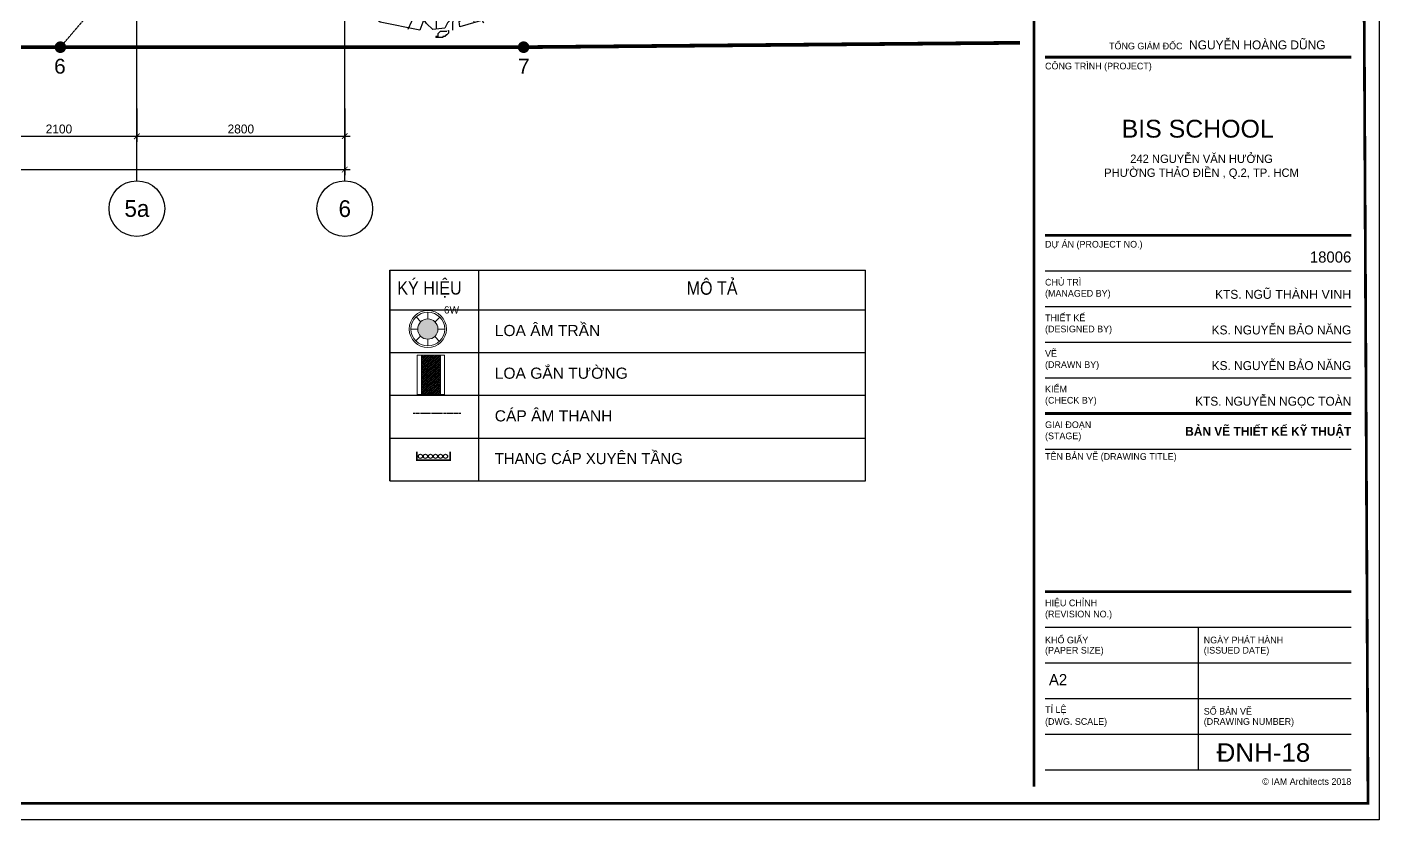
# Model space of a CAD drawing. Header units: inches. Extents: x 1721084 to 1854744, y 225101 to 488646.
# Drawn here: x 1836521 to 1854744, y 351101 to 361781 of the extents above; entities that cross this region are included whole.
import ezdxf
from ezdxf.enums import TextEntityAlignment as Align
from ezdxf.xclip import XClip

# ---------------------------------------------------------------- set-up
doc = ezdxf.new("R2010")
doc.units = ezdxf.units.IN
doc.header["$MEASUREMENT"] = 0
doc.header["$XCLIPFRAME"] = 0
for name, pattern in [('CAP NUOC TANG 24$0$CENTER', [50.8, 31.75, -6.35, 6.35, -6.35]), ('X-PL-GF$0$X-GRID-T1$0$CENTER2', [1.125, 0.75, -0.125, 0.125, -0.125]), ('X-PL-GF$0$X-PL-GF$0$DASHDOTX2', [2, 1, -0.5, 0, -0.5]), ('X-PL-GF$0$X-PL-GF$0$DASHED', [0.75, 0.5, -0.25])]:
    doc.linetypes.add(name, pattern=pattern)
for name, color, linetype in [('0-Khungten', 255, 'Continuous'), ('A-ANNO-DIM 100', 252, 'Continuous'), ('I.A.M TITLEBLOCK - A2 -H$0$A-TBLK-TEXT', 250, 'Continuous'), ('PCCC', 11, 'Continuous'), ('TEXT', 9, 'Continuous'), ('X-PL-GF$0$X-GRID-T1$0$A-ANNO-DIM 75', 2, 'Continuous'), ('X-PL-GF$0$X-GRID-T1$0$A-GRID', 9, 'X-PL-GF$0$X-GRID-T1$0$CENTER2'), ('X-PL-GF$0$X-GRID-T1$0$A-GRID-SYMB', 5, 'Continuous'), ('X-PL-GF$0$X-PL-GF$0$A-LAND-TREE', 250, 'Continuous'), ('X-PL-GF$0$X-PL-GF$0$A-XREF', 250, 'Continuous'), ('X-PL-GF$0$X-PL-GF$0$B-RanhHienTrang', 250, 'Continuous')]:
    doc.layers.add(name, color=color, linetype=linetype)
doc.layers.add('Chi tiet TB1', color=6, linetype='Continuous', lineweight=13)
doc.layers.add('THIET BI', color=6, linetype='Continuous', lineweight=15)
doc.layers.add('Vien TB', color=7, linetype='Continuous', lineweight=18, true_color=0x009e00)
doc.layers.add('X-PL-GF$0$X-PL-GF$0$B-SoHieuDiem', color=250, linetype='Continuous', plot=False)
doc.layers.add('X-PL-GF$0$X-PL-GF$0$B-SoHieuDiem1', color=250, linetype='Continuous', plot=False)
doc.styles.add('ARIAL', font='arial.ttf')
doc.styles.add('I.A.M TITLEBLOCK - A2 -H$0$IAM TEXT', font='VAVON_.TTF', dxfattribs={"height": 2})
doc.styles.add('I.A.M TITLEBLOCK - A2 -H$0$TITLE BLOCK', font='arial.ttf')
doc.styles.get("Standard").update_dxf_attribs({"font": 'arial.ttf'})
doc.styles.add('VNCC-text khungdam', font='vhblack.ttf')
doc.styles.add('VNCC-VnAvantH', font='vhavan.ttf')
doc.styles.add('X-PL-GF$0$X-GRID-T1$0$HDUNGARC', font='vn_vni.shx')
doc.styles.add('X-PL-GF$0$X-GRID-T1$0$SYMBTEXT', font='VAVON_.TTF')
doc.styles.add('X-PL-GF$0$X-PL-GF$0$VHELVEB', font='VHELVEB0.TTF')
doc.dimstyles.new('X-PL-GF$0$X-GRID-T1$0$DIM-75', dxfattribs={"dimscale": 75, "dimtxt": 1.6, "dimasz": 1, "dimexe": 1, "dimexo": 1, "dimgap": 0.5, "dimtad": 1, "dimdec": 0, "dimzin": 0, "dimdsep": 46, "dimtxsty": 'X-PL-GF$0$X-GRID-T1$0$HDUNGARC', "dimblk": 'X-PL-GF$0$X-GRID-T1$0$_ArchTick', "dimcen": 2, "dimdle": 1, "dimclrd": 256, "dimclre": 9, "dimclrt": 3, "dimadec": 0, "dimazin": 0, "dimtfac": 1, "dimtdec": 0, "dimtix": 1, "dimtmove": 2, "dimatfit": 2, "dimfxl": 1, "dimtolj": 1, "dimtzin": 0, "dimarcsym": 2})

# ---------------------------------------------------------------- blocks, each defined once
blk = doc.blocks.new('X-PL-GF$0$X-GRID-T1$0$_ArchTick')
at = {"color": 0, "linetype": 'ByBlock', "const_width": 0.15}
blk.add_lwpolyline([(-0.5, -0.48), (0.5, 0.52)], dxfattribs=at)
blk = doc.blocks.new('*D257')
at = {"layer": 'Defpoints', "color": 0, "transparency": 16777216}
for p in [(20700, -3750), (22800, -3750), (22800, -4200)]:
    blk.add_point(p, dxfattribs=at)
at = {"layer": 'X-PL-GF$0$X-GRID-T1$0$A-ANNO-DIM 75', "color": 9, "lineweight": -2, "transparency": 16777216}
for p, q in [((20700, -3825), (20700, -4275)), ((22800, -3825), (22800, -4275))]:
    blk.add_line(p, q, dxfattribs=at)
at = {"layer": 'X-PL-GF$0$X-GRID-T1$0$A-ANNO-DIM 75', "lineweight": -2, "transparency": 16777216}
blk.add_line((20625, -4200), (22875, -4200), dxfattribs=at)
at = {"layer": 'X-PL-GF$0$X-GRID-T1$0$A-ANNO-DIM 75', "lineweight": -2, "transparency": 16777216, "xscale": 75, "yscale": 75, "zscale": 75, "rotation": 180}
blk.add_blockref('X-PL-GF$0$X-GRID-T1$0$_ArchTick', (20700, -4200), dxfattribs=at)
at = {"layer": 'X-PL-GF$0$X-GRID-T1$0$A-ANNO-DIM 75', "lineweight": -2, "transparency": 16777216, "xscale": 75, "yscale": 75, "zscale": 75}
blk.add_blockref('X-PL-GF$0$X-GRID-T1$0$_ArchTick', (22800, -4200), dxfattribs=at)
at = {"layer": 'X-PL-GF$0$X-GRID-T1$0$A-ANNO-DIM 75', "color": 3, "transparency": 16777216, "insert": (21750, -4103), "char_height": 120, "attachment_point": 5, "style": 'X-PL-GF$0$X-GRID-T1$0$HDUNGARC'}
blk.add_mtext('\\A1;2100', dxfattribs=at)
blk = doc.blocks.new('*D258')
at = {"layer": 'Defpoints', "color": 0, "transparency": 16777216}
for p in [(0, -3750), (25600, -3750), (25600, -4650)]:
    blk.add_point(p, dxfattribs=at)
at = {"layer": 'X-PL-GF$0$X-GRID-T1$0$A-ANNO-DIM 75', "color": 9, "lineweight": -2, "transparency": 16777216}
for p, q in [((0, -3825), (0, -4725)), ((25600, -3825), (25600, -4725))]:
    blk.add_line(p, q, dxfattribs=at)
at = {"layer": 'X-PL-GF$0$X-GRID-T1$0$A-ANNO-DIM 75', "lineweight": -2, "transparency": 16777216}
blk.add_line((-75, -4650), (25675, -4650), dxfattribs=at)
at = {"layer": 'X-PL-GF$0$X-GRID-T1$0$A-ANNO-DIM 75', "lineweight": -2, "transparency": 16777216, "xscale": 75, "yscale": 75, "zscale": 75, "rotation": 180}
blk.add_blockref('X-PL-GF$0$X-GRID-T1$0$_ArchTick', (0, -4650), dxfattribs=at)
at = {"layer": 'X-PL-GF$0$X-GRID-T1$0$A-ANNO-DIM 75', "lineweight": -2, "transparency": 16777216, "xscale": 75, "yscale": 75, "zscale": 75}
blk.add_blockref('X-PL-GF$0$X-GRID-T1$0$_ArchTick', (25600, -4650), dxfattribs=at)
at = {"layer": 'X-PL-GF$0$X-GRID-T1$0$A-ANNO-DIM 75', "color": 3, "transparency": 16777216, "insert": (12800, -4553), "char_height": 120, "attachment_point": 5, "style": 'X-PL-GF$0$X-GRID-T1$0$HDUNGARC'}
blk.add_mtext('\\A1;25600', dxfattribs=at)
blk = doc.blocks.new('X-PL-GF$0$X-GRID-T1$0$SYMB-GRID')
blk.add_circle((0, 0), 5)
at = {"color": 2, "style": 'X-PL-GF$0$X-GRID-T1$0$SYMBTEXT', "flags": 4}
blk.add_attdef('NUM', text='', height=3, dxfattribs=at).set_placement((0, 0), align=Align.MIDDLE)
blk = doc.blocks.new('*D269')
at = {"layer": 'Defpoints', "color": 0, "transparency": 16777216}
for p in [(22800, -3750), (25600, -3750), (25600, -4200)]:
    blk.add_point(p, dxfattribs=at)
at = {"layer": 'X-PL-GF$0$X-GRID-T1$0$A-ANNO-DIM 75', "color": 9, "lineweight": -2, "transparency": 16777216}
for p, q in [((22800, -3825), (22800, -4275)), ((25600, -3825), (25600, -4275))]:
    blk.add_line(p, q, dxfattribs=at)
at = {"layer": 'X-PL-GF$0$X-GRID-T1$0$A-ANNO-DIM 75', "lineweight": -2, "transparency": 16777216}
blk.add_line((22725, -4200), (25675, -4200), dxfattribs=at)
at = {"layer": 'X-PL-GF$0$X-GRID-T1$0$A-ANNO-DIM 75', "lineweight": -2, "transparency": 16777216, "xscale": 75, "yscale": 75, "zscale": 75, "rotation": 180}
blk.add_blockref('X-PL-GF$0$X-GRID-T1$0$_ArchTick', (22800, -4200), dxfattribs=at)
at = {"layer": 'X-PL-GF$0$X-GRID-T1$0$A-ANNO-DIM 75', "lineweight": -2, "transparency": 16777216, "xscale": 75, "yscale": 75, "zscale": 75}
blk.add_blockref('X-PL-GF$0$X-GRID-T1$0$_ArchTick', (25600, -4200), dxfattribs=at)
at = {"layer": 'X-PL-GF$0$X-GRID-T1$0$A-ANNO-DIM 75', "color": 3, "transparency": 16777216, "insert": (24200, -4103), "char_height": 120, "attachment_point": 5, "style": 'X-PL-GF$0$X-GRID-T1$0$HDUNGARC'}
blk.add_mtext('\\A1;2800', dxfattribs=at)
blk = doc.blocks.new('X-PL-GF$0$X-PL-GF$0$RANH DAT')
at = {"color": 4, "linetype": 'X-PL-GF$0$X-PL-GF$0$DASHED', "ltscale": 7}
blk.add_line((-17867, -102), (-5126, 14735), dxfattribs=at)
at = {"color": 20, "linetype": 'X-PL-GF$0$X-PL-GF$0$DASHDOTX2', "ltscale": 4, "const_width": 50}
blk.add_lwpolyline([(-11627, -102), (-11627, -102), (0, 0), (992, 14374), (-5111, 14734), (-10634, 15060), (-41580, 16886), (-41828, -102), (-17867, -102), (-11627, -102)], dxfattribs=at)
at = {"layer": 'X-PL-GF$0$X-PL-GF$0$B-SoHieuDiem1', "const_width": 78.4}
for points in [[(-17906, -100, 1), (-17828, -105, 1)], [(-11666, -100, 1), (-11588, -105, 1)]]:
    blk.add_lwpolyline(points, format="xyb", close=True, dxfattribs=at)
at = {"layer": 'X-PL-GF$0$X-PL-GF$0$B-SoHieuDiem', "style": 'X-PL-GF$0$X-PL-GF$0$VHELVEB'}
for s, p in [('6', (-17951, -459)), ('7', (-11702, -459))]:
    blk.add_text(s, height=200, dxfattribs=at).set_placement(p)
blk = doc.blocks.new('X-PL-GF$0$X-PL-GF$0$TREE56')
for p, q in [((-14.3, 1462.1), (12.3, 1808)), ((-303, 1481.1), (-424.5, 1750.9)), ((-409.3, 1674.9), (-238.4, 1747.1)), ((-94.1, 1203.6), (-306.8, 1747.1)), ((-268.8, 1519.1), (-265, 1750.9)), ((-238.4, 1747.1), (92, 1769.9)), ((-44.7, 1469.7), (-113.1, 1792.8)), ((-25.7, 1621.7), (-67.5, 1789)), ((8.5, 1329.1), (217.4, 1735.7)), ((84.4, 1655.9), (145.2, 1785.2)), ((92, 1769.9), (194.6, 1693.9)), ((194.6, 1693.9), (247.8, 1720.5)), ((247.8, 1720.5), (464.3, 1553.3)), ((-634.9, 1680), (-630.9, 1680)), ((-634.9, 1655.7), (-634.9, 1680)), ((-630.9, 1655.7), (-634.9, 1655.7)), ((-618.7, 1716.5), (-630.9, 1708.4)), ((-630.9, 1680), (-630.9, 1708.4)), ((-630.9, 1631.3), (-630.9, 1655.7)), ((-618.7, 1716.5), (-614.7, 1712.5)), ((-614.7, 1712.5), (-610.6, 1712.5)), ((-610.6, 1712.5), (-610.6, 1708.4)), ((-610.6, 1708.4), (-606.5, 1708.4)), ((-606.5, 1708.4), (-602.5, 1704.4)), ((-602.5, 1704.4), (-598.4, 1704.4)), ((-598.4, 1643.5), (-602.5, 1635.4)), ((-598.4, 1704.4), (-598.4, 1700.3)), ((-598.4, 1700.3), (-594.4, 1696.3)), ((-594.4, 1651.6), (-598.4, 1643.5)), ((-594.4, 1696.3), (-590.3, 1696.3)), ((-590.3, 1680), (-594.4, 1676)), ((-594.4, 1676), (-594.4, 1651.6)), ((-590.3, 1696.3), (-590.3, 1680)), ((-576.5, 1625.5), (-409.3, 1674.9)), ((84.4, 1458.3), (84.4, 1655.9)), ((209.8, 1481.1), (304.8, 1709.1)), ((297.2, 1579.9), (376.9, 1644.5)), ((-690.5, 1589.4), (-698.6, 1589.4)), ((-698.6, 1589.4), (-698.6, 1585.3)), ((-666.1, 1585.3), (-698.6, 1585.3)), ((-698, 1462.1), (-648.6, 1572.3)), ((-678.3, 1613.7), (-690.5, 1601.6)), ((-690.5, 1601.6), (-690.5, 1589.4)), ((-645.8, 1613.7), (-678.3, 1613.7)), ((-654, 1589.4), (-666.1, 1589.4)), ((-666.1, 1589.4), (-666.1, 1585.3)), ((-654, 1593.5), (-654, 1589.4)), ((-649.9, 1593.5), (-654, 1593.5)), ((-649.9, 1597.5), (-649.9, 1593.5)), ((-645.8, 1597.5), (-649.9, 1597.5)), ((-648.6, 1572.3), (-595.5, 1545.7)), ((-637.7, 1605.6), (-645.8, 1597.5)), ((-641.8, 1617.8), (-637.7, 1617.8)), ((-637.7, 1617.8), (-637.7, 1605.6)), ((-622.8, 1631.3), (-630.9, 1631.3)), ((-622.8, 1627.3), (-622.8, 1631.3)), ((-610.6, 1627.3), (-622.8, 1627.3)), ((-602.5, 1631.3), (-610.6, 1631.3)), ((-610.6, 1631.3), (-610.6, 1627.3)), ((-602.5, 1635.4), (-602.5, 1631.3)), ((-595.5, 1545.7), (-568.9, 1576.1)), ((-568.9, 1576.1), (-576.5, 1625.5)), ((-538.5, 1511.5), (-557.5, 1606.5)), ((-526.2, 1602.4), (-535.9, 1602.4)), ((-535.9, 1602.4), (-535.9, 1597.5)), ((-497, 1597.5), (-535.9, 1597.5)), ((-511.6, 1631.6), (-526.2, 1617)), ((-526.2, 1617), (-526.2, 1602.4)), ((-472.6, 1631.6), (-511.6, 1631.6)), ((-482.4, 1602.4), (-497, 1602.4)), ((-497, 1602.4), (-497, 1597.5)), ((-477.5, 1607.3), (-482.4, 1607.3)), ((-482.4, 1607.3), (-482.4, 1602.4)), ((-472.6, 1612.1), (-477.5, 1612.1)), ((-477.5, 1612.1), (-477.5, 1607.3)), ((-462.9, 1621.9), (-472.6, 1612.1)), ((-467.8, 1636.5), (-462.9, 1636.5)), ((-462.9, 1636.5), (-462.9, 1621.9)), ((38.9, 1405.1), (-25.7, 1621.7)), ((130, 1256.9), (422.5, 1636.9)), ((232.6, 1530.5), (297.2, 1579.9)), ((487.3, 1574), (491.4, 1574)), ((487.3, 1549.6), (487.3, 1574)), ((503.5, 1610.5), (491.4, 1602.4)), ((491.4, 1574), (491.4, 1602.4)), ((503.5, 1610.5), (507.6, 1606.4)), ((507.6, 1606.4), (511.7, 1606.4)), ((511.7, 1606.4), (511.7, 1602.4)), ((511.7, 1602.4), (515.7, 1602.4)), ((515.7, 1602.4), (519.8, 1598.3)), ((519.8, 1598.3), (523.8, 1598.3)), ((523.8, 1598.3), (523.8, 1594.2)), ((523.8, 1594.2), (527.9, 1590.2)), ((527.9, 1590.2), (531.9, 1590.2)), ((531.9, 1574), (527.9, 1569.9)), ((527.9, 1569.9), (527.9, 1545.6)), ((531.9, 1590.2), (531.9, 1574)), ((-530.9, 1253.1), (-751.2, 1522.9)), ((-447.3, 1313.9), (-538.5, 1511.5)), ((-215.6, 1268.3), (-268.8, 1519.1)), ((107.2, 1344.3), (403.5, 1560.9)), ((464.3, 1553.3), (445.3, 1507.7)), ((445.3, 1507.7), (475.7, 1465.9)), ((491.4, 1549.6), (487.3, 1549.6)), ((491.4, 1525.3), (491.4, 1549.6)), ((499.5, 1525.3), (491.4, 1525.3)), ((499.5, 1521.2), (499.5, 1525.3)), ((511.7, 1521.2), (499.5, 1521.2)), ((511.7, 1525.3), (511.7, 1521.2)), ((519.8, 1525.3), (511.7, 1525.3)), ((523.8, 1537.4), (519.8, 1529.3)), ((519.8, 1529.3), (519.8, 1525.3)), ((527.9, 1545.6), (523.8, 1537.4)), ((526.2, 1501.3), (526.2, 1496.5)), ((535.9, 1501.3), (526.2, 1501.3)), ((565.1, 1496.5), (526.2, 1496.5)), ((550.5, 1530.5), (535.9, 1515.9)), ((535.9, 1515.9), (535.9, 1501.3)), ((589.4, 1530.5), (550.5, 1530.5)), ((565.1, 1501.3), (565.1, 1496.5)), ((579.7, 1501.3), (565.1, 1501.3)), ((579.7, 1506.2), (579.7, 1501.3)), ((584.6, 1506.2), (579.7, 1506.2)), ((584.6, 1511.1), (584.6, 1506.2)), ((589.4, 1511.1), (584.6, 1511.1)), ((599.2, 1520.8), (589.4, 1511.1)), ((594.3, 1535.4), (599.2, 1535.4)), ((599.2, 1535.4), (599.2, 1520.8)), ((-819.6, 1363.3), (-698, 1462.1)), ((-246, 1408.9), (-303, 1481.1)), ((-6.7, 1401.3), (-44.7, 1469.7)), ((-2.9, 1306.3), (-14.3, 1462.1)), ((152.8, 1378.5), (209.8, 1481.1)), ((475.7, 1465.9), (551.6, 1477.3)), ((482.5, 1407.1), (487.4, 1407.1)), ((482.5, 1377.9), (482.5, 1407.1)), ((502, 1451), (487.4, 1441.2)), ((487.4, 1407.1), (487.4, 1441.2)), ((502, 1451), (506.8, 1446.1)), ((506.8, 1446.1), (511.7, 1446.1)), ((511.7, 1446.1), (511.7, 1441.2)), ((511.7, 1441.2), (516.6, 1441.2)), ((516.6, 1441.2), (521.4, 1436.4)), ((521.4, 1436.4), (526.3, 1436.4)), ((526.3, 1436.4), (526.3, 1431.5)), ((526.3, 1431.5), (531.2, 1426.6)), ((531.2, 1426.6), (536, 1426.6)), ((536, 1407.1), (531.2, 1402.3)), ((536, 1426.6), (536, 1407.1)), ((551.6, 1477.3), (582, 1405.1)), ((-891.7, 1222.6), (-819.6, 1363.3)), ((-276.4, 1310.1), (-299.2, 1367.1)), ((-40.9, 1165.6), (8.5, 1329.1)), ((-29.5, 1184.6), (107.2, 1344.3)), ((-10.5, 1123.8), (130, 1397.5)), ((487.4, 1377.9), (482.5, 1377.9)), ((487.4, 1348.7), (487.4, 1377.9)), ((497.1, 1348.7), (487.4, 1348.7)), ((497.1, 1343.8), (497.1, 1348.7)), ((511.7, 1343.8), (497.1, 1343.8)), ((511.7, 1348.7), (511.7, 1343.8)), ((521.4, 1348.7), (511.7, 1348.7)), ((526.3, 1363.3), (521.4, 1353.6)), ((521.4, 1353.6), (521.4, 1348.7)), ((531.2, 1373.1), (526.3, 1363.3)), ((531.2, 1402.3), (531.2, 1373.1)), ((582, 1405.1), (677, 1260.7)), ((-785.4, 1192.2), (-922.1, 1253.1)), ((-641, 1123.8), (-891.7, 1310.1)), ((-401.7, 1154.2), (-530.9, 1253.1)), ((-371.4, 1074.4), (-447.3, 1313.9)), ((-215.6, 1256.9), (-276.4, 1310.1)), ((-147.3, 1150.4), (-215.6, 1268.3)), ((4.7, 1158), (130, 1256.9)), ((365.5, 1112.4), (665.6, 1302.5)), ((677, 1260.7), (707.4, 1237.8)), ((-796.8, 1112.4), (-933.5, 1196)), ((-876.5, 1192.2), (-891.7, 1222.6)), ((-887.9, 1158), (-876.5, 1192.2)), ((-724.6, 1173.2), (-785.4, 1192.2)), ((696, 1241.6), (680.8, 1207.4)), ((680.8, 1207.4), (726.4, 1161.8)), ((-929.7, 1142.8), (-887.9, 1158)), ((-925.9, 1074.4), (-929.7, 1142.8)), ((-504.3, 1013.6), (-796.8, 1112.4)), ((-557.5, 1002.2), (-641, 1123.8)), ((-341, 1127.6), (-401.7, 1154.2)), ((-268.8, 979.4), (-341, 1127.6)), ((-162.4, 990.8), (-40.9, 1165.6)), ((-162.4, 933.8), (-10.5, 1123.8)), ((-128.3, 1116.2), (-147.3, 1150.4)), ((19.9, 952.8), (365.5, 1112.4)), ((726.4, 1161.8), (756.8, 945.2)), ((-971.5, 888.2), (-925.9, 1074.4)), ((-906.9, 1047.8), (-971.5, 1055.4)), ((-656.2, 1047.8), (-906.9, 1047.8)), ((-751.2, 1063), (-891.7, 1013.6)), ((-303, 968), (-371.4, 1074.4)), ((437.7, 1089.6), (502.3, 1055.4)), ((502.3, 1055.4), (760.6, 1078.2)), ((-891.7, 1013.6), (-963.9, 1002.2)), ((-553.7, 956.6), (-557.5, 1002.2)), ((-428.3, 960.4), (-504.3, 1013.6)), ((-40.9, 914.8), (19.9, 952.8)), ((80.6, 964.2), (145.2, 952.8)), ((145.2, 952.8), (145.2, 899.6)), ((585.8, 926.2), (775.7, 964.2)), ((756.8, 945.2), (756.8, 888.2)), ((-618.3, 895.8), (-979.1, 914.8)), ((-937.3, 724.8), (-971.5, 888.2)), ((-675.2, 861.6), (-971.5, 762.8)), ((-212.2, 869.6), (-185.6, 831.6)), ((-56.1, 819.8), (-40.9, 914.8)), ((145.2, 899.6), (206, 911)), ((206, 911), (551.6, 880.6)), ((338.9, 888.2), (376.9, 842.6)), ((521.3, 892), (585.8, 926.2)), ((551.6, 880.6), (779.5, 838.8)), ((756.8, 888.2), (730.2, 861.6)), ((730.2, 861.6), (745.4, 812.2)), ((-785.4, 823.6), (-831, 778)), ((-185.6, 831.6), (-159, 846.8)), ((-159, 793.5), (-181.8, 782.1)), ((-181.8, 782.1), (-166.6, 744.1)), ((-159, 846.8), (-159, 793.5)), ((-132.1, 781.8), (-147.3, 732.4)), ((376.9, 842.6), (753, 770.4)), ((764.4, 812.2), (699.8, 606.9)), ((745.4, 812.2), (764.4, 812.2)), ((-831, 778), (-956.3, 667.7)), ((-937.3, 667.7), (-937.3, 724.8)), ((-159, 717.5), (-181.8, 687.1)), ((-166.6, 744.1), (-128.6, 744.1)), ((-128.6, 744.1), (-159, 717.5)), ((-969.8, 631.6), (-982, 623.5)), ((-969.8, 631.6), (-965.8, 627.5)), ((-965.8, 627.5), (-961.7, 627.5)), ((-961.7, 627.5), (-961.7, 623.5)), ((-910.7, 663.9), (-937.3, 667.7)), ((-880.3, 656.3), (-910.7, 663.9)), ((-876.5, 606.9), (-880.3, 656.3)), ((-652.4, 648.7), (-831, 591.7)), ((-546.1, 652.5), (-652.4, 648.7)), ((-511.9, 675.3), (-568.9, 367.5)), ((-181.8, 687.1), (-162.8, 671.9)), ((-162.8, 671.9), (-140, 671.9)), ((-143.5, 686.7), (-135.9, 641.1)), ((-135.9, 641.1), (-71.3, 652.5)), ((-71.3, 652.5), (-105.5, 629.7)), ((-105.5, 629.7), (-63.7, 375.1)), ((-90.3, 641.1), (-52.3, 378.9)), ((-14.3, 629.7), (50.3, 652.5)), ((50.3, 652.5), (646.6, 466.3)), ((-986.1, 570.7), (-986.1, 595.1)), ((-986.1, 595.1), (-982, 595.1)), ((-982, 570.7), (-986.1, 570.7)), ((-982, 595.1), (-982, 623.5)), ((-982, 546.4), (-982, 570.7)), ((-961.7, 623.5), (-957.7, 623.5)), ((-957.7, 623.5), (-953.6, 619.4)), ((-953.6, 619.4), (-949.6, 619.4)), ((-949.6, 558.5), (-953.6, 550.4)), ((-953.6, 550.4), (-953.6, 546.4)), ((-949.6, 619.4), (-949.6, 615.3)), ((-949.6, 615.3), (-945.5, 611.3)), ((-945.5, 566.6), (-949.6, 558.5)), ((-945.5, 611.3), (-941.5, 611.3)), ((-941.5, 595.1), (-945.5, 591)), ((-945.5, 591), (-945.5, 566.6)), ((-941.5, 611.3), (-941.5, 595.1)), ((-831, 591.7), (-918.3, 557.5)), ((-903.1, 542.3), (-876.5, 606.9)), ((-71.3, 557.5), (-71.3, 622.1)), ((-71.3, 622.1), (-33.3, 618.3)), ((-33.3, 618.3), (92, 458.7)), ((-33.3, 614.5), (-6.7, 546.1)), ((654.2, 591.7), (639, 546.1)), ((699.8, 606.9), (654.2, 591.7)), ((702.5, 562.3), (694.4, 562.3)), ((694.4, 562.3), (694.4, 558.3)), ((726.9, 558.3), (694.4, 558.3)), ((714.7, 586.7), (702.5, 574.5)), ((702.5, 574.5), (702.5, 562.3)), ((747.1, 586.7), (714.7, 586.7)), ((739, 562.3), (726.9, 562.3)), ((726.9, 562.3), (726.9, 558.3)), ((743.1, 566.4), (739, 566.4)), ((739, 566.4), (739, 562.3)), ((747.1, 570.5), (743.1, 570.5)), ((743.1, 570.5), (743.1, 566.4)), ((755.3, 578.6), (747.1, 570.5)), ((751.2, 590.7), (755.3, 590.7)), ((755.3, 590.7), (755.3, 578.6)), ((-973.9, 546.4), (-982, 546.4)), ((-973.9, 542.3), (-973.9, 546.4)), ((-961.7, 542.3), (-973.9, 542.3)), ((-953.6, 546.4), (-961.7, 546.4)), ((-961.7, 546.4), (-961.7, 542.3)), ((-823.4, 447.3), (-903.1, 542.3)), ((-538.5, 530.9), (-720.8, 280.1)), ((-6.7, 546.1), (73.1, 348.5)), ((392.1, 546.1), (384.5, 508.1)), ((384.5, 508.1), (452.9, 458.7)), ((684.6, 523.3), (540.2, 356.1)), ((639, 546.1), (684.6, 523.3)), ((-781.6, 344.7), (-823.4, 447.3)), ((-591.7, 447.3), (-815.8, 268.7)), ((92, 458.7), (160.4, 409.3)), ((130, 405.5), (156.6, 196.5)), ((160.4, 409.3), (392.1, 185)), ((452.9, 458.7), (578.2, 321.9)), ((-679, 272.5), (-781.6, 344.7)), ((-63.7, 375.1), (-215.6, 40.6)), ((-52.3, 378.9), (-52.3, 48.2)), ((46.5, 325.7), (42.7, 36.8)), ((73.1, 344.7), (46.5, 325.7)), ((73.1, 348.5), (164.2, 86.2)), ((540.2, 356.1), (502.3, 283.9)), ((361.7, 238.3), (342.7, 200.3)), ((403.5, 207.9), (361.7, 238.3)), ((502.3, 283.9), (403.5, 207.9)), ((-375.2, 82.4), (-477.7, 162.2)), ((156.6, 196.5), (221.2, 78.6)), ((342.7, 200.3), (346.5, 169.8)), ((346.5, 169.8), (342.7, 131.8)), ((-147.3, 36.8), (-375.2, 82.4)), ((-124.5, 97.6), (-147.3, 36.8)), ((-109.3, 74.8), (-124.5, 97.6)), ((12.3, 78.6), (-2.9, 48.2)), ((61.7, 131.8), (12.3, 78.6)), ((84.4, 112.8), (61.7, 131.8)), ((80.6, 86.2), (99.6, 101.4)), ((84.4, 55.8), (80.6, 86.2)), ((342.7, 131.8), (84.4, 55.8)), ((99.6, 101.4), (84.4, 112.8)), ((-71.3, 40.6), (-109.3, 74.8)), ((-2.9, 48.2), (-71.3, 40.6)), ((-53.5, 0), (-53.5, -4.9)), ((-43.8, 0), (-53.5, 0)), ((-29.2, 29.2), (-43.8, 14.6)), ((-43.8, 14.6), (-43.8, 0)), ((9.7, 29.2), (-29.2, 29.2)), ((-14.6, 0), (-14.6, -4.9)), ((0, 0), (-14.6, 0)), ((0, 4.9), (0, 0)), ((4.9, 4.9), (0, 4.9)), ((4.9, 9.7), (4.9, 4.9)), ((9.7, 9.7), (4.9, 9.7)), ((19.5, 19.5), (9.7, 9.7)), ((14.6, 34.1), (19.5, 34.1)), ((19.5, 34.1), (19.5, 19.5)), ((-14.6, -4.9), (-53.5, -4.9))]:
    blk.add_line(p, q)
for points in [[(-166.2, 895.8, 16, 16, 0), (-177.6, 1017.4, 16, 16, 0), (-139.7, 1085.8, 16, 12.8, 0), (-116.9, 1146.6, 12.8, 9.6, 0), (-101.7, 1196, 9.6, 9.6, 0), (-86.5, 1279.7, 9.6, 9.6, 0)], [(-204.2, 861.6, 16, 16, 0), (-272.6, 956.6, 16, 16, 0), (-223.2, 952.8, 16, 16, 0), (-200.4, 918.6, 16, 16, 0), (-219.4, 895.8, 16, 16, 0), (-234.6, 937.6, 16, 16, 0), (-299.2, 994.6, 9.6, 9.6, 0), (-386.6, 968, 16, 16, 0), (-462.5, 933.8, 22.4, 22.4, 0), (-546.1, 945.2, 22.4, 22.4, 0), (-565.1, 933.8, 12.8, 12.8, 0), (-648.6, 869.2, 12.8, 12.8, 0), (-686.6, 865.4, 12.8, 12.8, 0), (-793, 854, 12.8, 12.8, 0), (-868.9, 865.4, 12.8, 12.8, 0), (-918.3, 876.8, 12.8, 12.8, 0), (-941.1, 861.6, 12.8, 12.8, 0), (-906.9, 861.6, 12.8, 12.8, 0), (-925.9, 823.6, 12.8, 12.8, 0)], [(-170, 869.2, 22.4, 22.4, 0), (-261.2, 827.4, 22.4, 22.4, 0), (-276.4, 842.6, 9.6, 9.6, 0), (-382.8, 812.2, 9.6, 9.6, 0), (-375.2, 781.8, 9.6, 9.6, 0), (-348.6, 740, 9.6, 9.6, 0), (-360, 705.7, 9.6, 9.6, 0), (-375.2, 701.9, 9.6, 9.6, 0), (-382.8, 690.5, 9.6, 9.6, 0), (-420.7, 728.6, 9.6, 9.6, 0), (-606.9, 637.3, 9.6, 9.6, 0), (-736, 591.7, 9.6, 9.6, 0), (-831, 519.5, 9.6, 9.6, 0), (-895.5, 500.5, 9.6, 9.6, 0)], [(-169.9, 873, 16, 16, 0), (-112.9, 751.4, 16, 16, 0), (-74.9, 774.2, 16, 16, 0), (-37, 778, 16, 16, 0), (-21.8, 755.2, 1.28, 1.28, 0)], [(-44.7, 781.8, 19.2, 19.2, 0), (-52.3, 842.6, 19.2, 12.8, 0), (-37.1, 899.6, 12.8, 12.8, 0)], [(-135.9, 701.9, 25.6, 25.6, 0), (-86.5, 679.1, 25.6, 25.6, 0), (-90.3, 622.1, 25.6, 25.6, 0), (-78.9, 542.3, 25.6, 19.2, 0), (-67.5, 451.1, 19.2, 19.2, 0)], [(-713.2, 599.3, 9.6, 9.6, 0), (-713.2, 553.7, 9.6, 9.6, 0), (-758.8, 504.3, 9.6, 6.4, 0), (-800.6, 420.7, 6.4, 6.4, 0), (-831, 371.3, 6.4, 6.4, 0)]]:
    blk.add_lwpolyline(points, format="xyseb")
for points, const_width in [([(-204.2, 884.4), (-181.4, 941.4), (-181.4, 892), (-189, 880.6)], 12.8), ([(-217.8, 867.6), (-266.2, 846.6), (-238.4, 878.1)], 12.8), ([(-185.2, 850.2), (-120.7, 721), (-177.6, 690.5)], 25.6), ([(-210.4, 836.4), (-142, 707.2)], 25.6), ([(-116.9, 781.8), (-59.9, 797)], 12.8), ([(-75.1, 633.5), (-25.7, 641.1), (46.5, 652.5)], 19.2)]:
    blk.add_lwpolyline(points, dxfattribs=dict(const_width=const_width))
for centre, radius in [((-8.4, 920.7), 15.3), ((-357.1, 798.2), 11.7), ((-505.5, 653.4), 11.7), ((54.7, 638.5), 11.7)]:
    blk.add_circle(centre, radius)
for centre, radius, start, end in [((1208.5, 725.9), 898.1, 129.35454, 152.60919), ((391.9, 1560.9), 467.6, 262.5537, 314.33753), ((889.4, 1892.1), 882.6, 248.56219, 262.35164), ((918.2, 1140.5), 550.5, 215.14999, 249.18413), ((485.2, -585.9), 1117.4, 77.33522, 91.85052), ((1002.4, 2007.3), 1812.8, 242.86443, 255.35386)]:
    blk.add_arc(centre, radius, start, end)
blk = doc.blocks.new('I.A.M TITLEBLOCK - A2 -H')
at = {"const_width": 0.5}
blk.add_lwpolyline([(5, 3), (592, 3), (590, 417), (5, 417)], close=True, dxfattribs=at)
for points in [[(532, 6), (532, 415)], [(534, 137), (589, 137)], [(534, 105), (589, 105)], [(534, 73), (589, 73)], [(534, 41), (589, 41)]]:
    blk.add_lwpolyline(points, dxfattribs=at)
at = {"color": 2}
for points in [[(534, 98.6), (589, 98.6)], [(534, 92.2), (589, 92.2)], [(534, 85.8), (589, 85.8)], [(534, 79.4), (589, 79.4)], [(534, 73), (589, 73)], [(534, 66.6), (589, 66.6)], [(534, 34.6), (589, 34.6)], [(561.5, 34.6), (561.5, 9)], [(534, 28.2), (589, 28.2)], [(534, 21.8), (589, 21.8)], [(534, 15.4), (589, 15.4)], [(534, 9), (589, 9)]]:
    blk.add_lwpolyline(points, dxfattribs=at)
at = {"layer": 'Defpoints'}
blk.add_lwpolyline([(0, 420), (594, 420), (594, 0), (0, 0)], close=True, dxfattribs=at)
at = {"insert": (534.7, 26.2), "char_height": 2, "width": 2.797, "attachment_point": 1, "style": 'I.A.M TITLEBLOCK - A2 -H$0$IAM TEXT'}
blk.add_mtext('A2', dxfattribs=at)
at = {"layer": 'Defpoints', "color": 2, "lineweight": 0, "insert": (589, 70.6), "char_height": 1.6, "width": 56.5421, "attachment_point": 3, "style": 'I.A.M TITLEBLOCK - A2 -H$0$TITLE BLOCK'}
blk.add_mtext('{\\fVNI-Avo|b1|i0|c0|p2;\\C7;BAÛN VEÕ THIEÁT KEÁ KYÕ THUAÄT }', dxfattribs=at)
at = {"layer": 'I.A.M TITLEBLOCK - A2 -H$0$A-TBLK-TEXT', "color": 2, "lineweight": 0, "style": 'I.A.M TITLEBLOCK - A2 -H$0$TITLE BLOCK'}
for s, insert, char_height, width, attachment_point in [('{\\fVNI-Avo|b0|i0|c0|p2;\\H0.75x;\\C7;TOÅNG GIAÙM ÑOÁC\\H1.333x;  \\C2;NGUYEÃN HOAØNG DUÕNG}', (584.36, 140), 1.6, 73.1889, 3), ('\\pt1.2;{\\fVNI-Avo|b0|i0|c0|p2;COÂNG TRÌNH \\C7;(PROJECT)}', (534, 136), 1.2, 22.2752, 1), ('\\pt1.2;{\\fVNI-Avo|b0|i0|c0|p2;DÖÏ AÙN \\C7;(PROJECT NO.)}', (534, 104), 1.2, 46.5421, 1), ('\\pt2;{\\fVNI-Avo|b0|i0|c0|p2;\\C7;18006}', (589, 102.1), 2, 46.5421, 3), ('\\pt1.2;{\\fVNI-Avo|b0|i0|c0|p2;CHUÛ TRÌ\\P\\C7;(MANAGED BY)}', (534, 95.4), 1.2, 14, 4), ('{\\fVNI-Avo|b0|i0|c0|p2;KTS. NG}Ũ THÀNH VINH', (589, 95.2), 1.6, 46.5421, 3), ('\\pt1.2;{\\fVNI-Avo|b0|i0|c0|p2;THIEÁT KEÁ \\P\\C7;(DESIGNED BY)}', (534, 89), 1.2, 14, 4), ('{\\fVNI-Avo|b0|i0|c0|p2;KS. NGUYEÃN BAÛO NAÊNG}', (589, 88.8), 1.6, 46.5421, 3), ('\\pt1.2;{\\fVNI-Avo|b0|i0|c0|p2;VEÕ \\P\\C7;(DRAWN BY)}', (534, 82.6), 1.2, 14, 4), ('{\\fVNI-Avo|b0|i0|c0|p2;KS. NGUYEÃN BAÛO NAÊNG}', (589, 82.4), 1.6, 46.5421, 3), ('\\pt1.2;{\\fVNI-Avo|b0|i0|c0|p2;KIEÅM\\P\\C7;(CHECK BY)}', (534, 76.2), 1.2, 14, 4), ('{\\fVNI-Avo|b0|i0|c0|p0;KTS. NGUYEÃN NGOÏC TOAØN}', (589, 76), 1.6, 46.5421, 3), ('\\pt1.2;{\\fVNI-Avo|b0|i0|c0|p2;GIAI ÑOAÏN \\C7;(STAGE)}', (534, 69.8), 1.2, 14, 4), ('\\pt1.2;{\\fVNI-Avo|b0|i0|c0|p2;TEÂN BAÛN VEÕ \\C7;(DRAWING TITLE)}', (534, 65.1), 1.2, 37.4385, 4), ('\\pt1.2;{\\fVNI-Avo|b0|i0|c0|p2;HIEÄU CHÆNH \\C7;(REVISION NO.)}', (534, 37.8), 1.2, 14, 4), ('\\pt1.2;{\\fVNI-Avo|b0|i0|c0|p2;KHOÅ GIAÁY}', (534, 32.3), 1.2, 14, 4), ('\\pt1.2;{\\fVNI-Avo|b0|i0|c0|p2;NGAØY PHAÙT HAØNH}', (562.5, 32.3), 1.2, 22.2752, 4), ('\\pt1.2;{\\fVNI-Avo|b0|i0|c0|p2;\\C7;(PAPER SIZE)}', (534, 30.3), 1.2, 14, 4), ('\\pt1.2;{\\fVNI-Avo|b0|i0|c0|p2;\\C7;(ISSUED DATE)}', (562.5, 30.3), 1.2, 22.2752, 4), ('\\pt1.2;{\\fVNI-Avo|b0|i0|c0|p2;TÆ LEÄ}', (534, 19.7), 1.2, 14, 4), ('\\pt1.2;{\\fVNI-Avo|b0|i0|c0|p2;SOÁ BAÛN VEÕ}', (562.5, 19.5), 1.2, 22.2752, 4), ('\\pt1.2;{\\fVNI-Avo|b0|i0|c0|p2;\\C7;(DWG. SCALE)}', (534, 17.5), 1.2, 14, 4), ('\\pt1.2;{\\fVNI-Avo|b0|i0|c0|p2;\\C7;(DRAWING NUMBER)}', (562.5, 17.5), 1.2, 22.2752, 4)]:
    blk.add_mtext(s, dxfattribs=dict(at, insert=insert, char_height=char_height, width=width, attachment_point=attachment_point))
at = {"layer": 'I.A.M TITLEBLOCK - A2 -H$0$A-TBLK-TEXT', "color": 7, "width": 60, "attachment_point": 2, "style": 'I.A.M TITLEBLOCK - A2 -H$0$TITLE BLOCK'}
for s, insert, char_height in [('BIS SCHOOL', (561.41, 125.75), 3.2), ('{\\fVNI-Avo|b0|i0|c0|p0;242 NGUYEÃN VAÊN HÖÔÛNG \\PPHÖÔØNG THAÛO ÑIEÀN , Q.2, TP. HCM}', (562.1, 119.5), 1.5)]:
    blk.add_mtext(s, dxfattribs=dict(at, insert=insert, char_height=char_height))
at = {"layer": 'I.A.M TITLEBLOCK - A2 -H$0$A-TBLK-TEXT', "color": 2, "insert": (589, 7.5), "char_height": 1.2, "width": 21, "attachment_point": 3, "style": 'I.A.M TITLEBLOCK - A2 -H$0$TITLE BLOCK'}
blk.add_mtext('{\\fVNI-Avo|b0|i0|c0|p0;© IAM Architects 2018}', dxfattribs=at)
blk = doc.blocks.new('4566')
at = {"layer": 'Chi tiet TB1', "ltscale": 50}
h = blk.add_hatch(color=3, dxfattribs=at)
h.set_gradient(color1=(0, 255, 0), color2=(0, 230, 0), one_color=1, tint=0.45, name='SPHERICAL')
edge = h.paths.add_edge_path()
edge.add_ellipse((0, 0), major_axis=(0.992, 0.992), ratio=1, start_angle=0, end_angle=360)
at = {"layer": 'Chi tiet TB1', "color": 3, "ltscale": 50}
for p, q in [((0, 2.34), (0, 1.4)), ((-1.6, 1.71), (-0.96, 1.02)), ((1.67, 1.63), (1, 0.98)), ((1.4, 0), (2.34, 0)), ((-2.34, 0), (-1.4, 0)), ((-1, -0.98), (-1.67, -1.63)), ((0, -1.4), (0, -2.34)), ((0.96, -1.02), (1.6, -1.71))]:
    blk.add_line(p, q, dxfattribs=at)
blk.add_ellipse((0, 0), major_axis=(0.992, 0.992), ratio=1, start_param=5.498004, end_param=11.781189, dxfattribs=at)
at = {"layer": 'Vien TB', "ltscale": 50}
for major_axis, start_param, end_param in [((-1.82, 1.82), 2.356147, 8.639332), ((-1.65, 1.65), 3.927127, 10.210312)]:
    blk.add_ellipse((0, 0), major_axis=major_axis, ratio=1, start_param=start_param, end_param=end_param, dxfattribs=at)
at = {"layer": 'Vien TB', "ltscale": 50, "insert": (2.23, 3.15), "char_height": 1, "attachment_point": 1}
blk.add_mtext_dynamic_manual_height_columns('6W', width=2.5934, gutter_width=1, heights=[0], dxfattribs=at)
blk = doc.blocks.new('4569')
at = {"layer": 'THIET BI', "ltscale": 9}
h = blk.add_hatch(dxfattribs=at)
h.set_pattern_fill('ANSI37', color=256, scale=0.08, style=0)
h.set_pattern_definition([(45, (428477.845852, -207608.908402), (-0.00707106781187, 0.00707106781187), []), (135, (428477.845852, -207608.908402), (-0.00707106781187, -0.00707106781187), [])])
h.paths.add_polyline_path([(0.1705, 0.2878), (0.1705, 0), (0.03, 0), (0.03, 0.2878)])
for p, q in [((0.03, 0.2878), (0.03, 0)), ((0.03, 0.2878), (0.1705, 0.2878)), ((0.1705, 0.2878), (0.1705, 0)), ((0.03, 0), (0.1705, 0))]:
    blk.add_line(p, q, dxfattribs=at)
blk.add_lwpolyline([(0, 0.2878), (0.2005, 0.2878), (0.2005, 0), (0, 0)], close=True, dxfattribs=at)
blk = doc.blocks.new('X-PL-GF$0$X-GRID-T1')
at = {"layer": 'X-PL-GF$0$X-GRID-T1$0$A-GRID', "ltscale": 8}
for p, q in [((25600, -4800), (25600, 15788.2)), ((22800, -4800), (22800, 4500))]:
    blk.add_line(p, q, dxfattribs=at)
at = {"layer": 'X-PL-GF$0$X-GRID-T1$0$A-GRID-SYMB'}
ref = blk.add_blockref('X-PL-GF$0$X-GRID-T1$0$SYMB-GRID', (22800, -5175), dxfattribs=dict(at, xscale=75, yscale=75, zscale=75))
ref.add_attrib('NUM', '5a', dxfattribs={"layer": '0', "color": 2, "height": 225, "style": 'X-PL-GF$0$X-GRID-T1$0$SYMBTEXT'}).set_placement((22800, -5175), align=Align.MIDDLE)
ref = blk.add_blockref('X-PL-GF$0$X-GRID-T1$0$SYMB-GRID', (25600, -5175), dxfattribs=dict(at, xscale=75, yscale=75, zscale=75))
ref.add_attrib('NUM', '6', dxfattribs={"layer": '0', "color": 2, "height": 225, "style": 'X-PL-GF$0$X-GRID-T1$0$SYMBTEXT'}).set_placement((25600, -5175), align=Align.MIDDLE)
at = {"layer": 'X-PL-GF$0$X-GRID-T1$0$A-ANNO-DIM 75'}
for base, p1, p2, picture, middle in [((25600, -4650), (0, -3750), (25600, -3750), '*D258', (12800, -4552.5)), ((22800, -4200), (20700, -3750), (22800, -3750), '*D257', (21750, -4102.5)), ((25600, -4200), (22800, -3750), (25600, -3750), '*D269', (24200, -4102.5))]:
    dim = blk.add_linear_dim(base=base, p1=p1, p2=p2, dimstyle='X-PL-GF$0$X-GRID-T1$0$DIM-75', dxfattribs=at)
    dim.commit()
    dim.dimension.update_dxf_attribs({"geometry": picture, "text_midpoint": middle})
blk = doc.blocks.new('X-PL-GF')
at = {"layer": 'X-PL-GF$0$X-PL-GF$0$A-LAND-TREE', "ltscale": 40, "xscale": 2.3328, "yscale": 2.3328, "zscale": 2.3328}
blk.add_blockref('X-PL-GF$0$X-PL-GF$0$TREE56', (26953.8, -2856.2), dxfattribs=at)
at = {"layer": 'X-PL-GF$0$X-PL-GF$0$A-XREF'}
blk.add_blockref('X-PL-GF$0$X-GRID-T1', (0, 0), dxfattribs=at)
at = {"layer": 'X-PL-GF$0$X-PL-GF$0$B-RanhHienTrang'}
blk.add_blockref('X-PL-GF$0$X-PL-GF$0$RANH DAT', (39636.3, -2897.7), dxfattribs=at)

msp = doc.modelspace()

# ---------------------------------------------------------------- block references
ref = msp.add_blockref('X-PL-GF', (1815200.4, 364510.6))
XClip(ref).set_block_clipping_path([(-4378.678544014, -12850.407672127), (34696.321455986, 17749.592327873)])

# ---------------------------------------------------------------- texts
at = {"layer": 'TEXT', "color": 7, "linetype": 'Continuous', "style": 'ARIAL'}
msp.add_text('ĐNH-18', height=250, dxfattribs=at).set_placement((1853175.3, 351884.2), align=Align.CENTER)

# ---------------------------------------------------------------- next in the draw order: linework, layer by layer
at = {"linetype": 'CAP NUOC TANG 24$0$CENTER'}
msp.add_line((1842363.4, 356574.5), (1841722.2, 356574.5), dxfattribs=at)
for centre in [(1841820.1, 356000), (1841820.1, 356000), (1841887.6, 356000), (1841887.6, 356000), (1841955.1, 356000), (1841955.1, 356000), (1842022.6, 356000), (1842022.6, 356000), (1842090.1, 356000), (1842090.1, 356000), (1842157.6, 356000), (1842157.6, 356000)]:
    msp.add_circle(centre, 28.1)
at = {"layer": 'PCCC', "const_width": 22.5}
msp.add_lwpolyline([(1842219.2, 356061.6), (1842219.2, 355949.1), (1841769.2, 355949.1), (1841769.2, 356061.6)], dxfattribs=at)
msp.add_lwpolyline([(1842219.2, 356061.6), (1842219.2, 355949.1), (1841769.2, 355949.1), (1841769.2, 356061.6)], dxfattribs=at)
at = {"layer": 'TEXT', "color": 3}
for p, q in [((1841406.8, 358505), (1847678.2, 358505)), ((1841406.8, 358505), (1841406.8, 355671)), ((1841406.8, 358505), (1847815, 358505)), ((1841406.8, 355671), (1841406.8, 358505)), ((1842604.1, 358505), (1842604.1, 355671)), ((1847815, 355671), (1847815, 358505)), ((1841406.8, 357970.5), (1847815, 357970.5)), ((1841406.8, 357970.5), (1847815, 357970.5)), ((1841406.8, 357970.5), (1847815, 357970.5)), ((1841406.8, 357970.5), (1847815, 357970.5)), ((1841406.8, 357395.6), (1847815, 357395.6)), ((1841406.8, 357395.6), (1847815, 357395.6)), ((1841406.8, 356820.8), (1847815, 356820.8)), ((1841406.8, 356245.9), (1847815, 356245.9)), ((1841406.8, 355671), (1847815, 355671))]:
    msp.add_line(p, q, dxfattribs=at)

# ---------------------------------------------------------------- next in the draw order: block references
at = {"xscale": 97.34783631149912, "yscale": 97.34783631149912, "zscale": 97.34783631149912}
msp.add_blockref('4566', (1841919.4, 357713.6), dxfattribs=at)
at = {"layer": 'A-ANNO-DIM 100', "xscale": 75, "yscale": 75, "zscale": 75}
msp.add_blockref('I.A.M TITLEBLOCK - A2 -H', (1810183.5, 351101), dxfattribs=at)
at = {"layer": 'THIET BI', "xscale": 1835.949433325674, "yscale": 1835.949433325674, "zscale": 1835.949433325674, "rotation": 0.002756258889684742}
msp.add_blockref('4569', (1841777.5, 356833.9), dxfattribs=at)

# ---------------------------------------------------------------- next in the draw order: texts
at = {"layer": '0-Khungten', "style": 'VNCC-text khungdam', "width": 0.9}
for s, p in [('ký hiÖu', (1841507.5, 358177.8)), ('m« t¶', (1845405.3, 358176))]:
    msp.add_text(s, height=180.14, dxfattribs=at).set_placement(p)
at = {"layer": '0-Khungten'}
for s, style, p in [('LOA ÂM TRẦN', 'ARIAL', (1842820.9, 357618.8)), ('LOA GẮN TƯỜNG', 'ARIAL', (1842820.9, 357043.9)), ('CÁP ÂM THANH ', 'ARIAL', (1842820.9, 356469)), ('Thang c¸p xuyªn tÇng', 'VNCC-VnAvantH', (1842820.9, 355894.1))]:
    msp.add_text(s, height=150.121, dxfattribs=dict(at, style=style)).set_placement(p)

doc.saveas('drawing.dxf')
